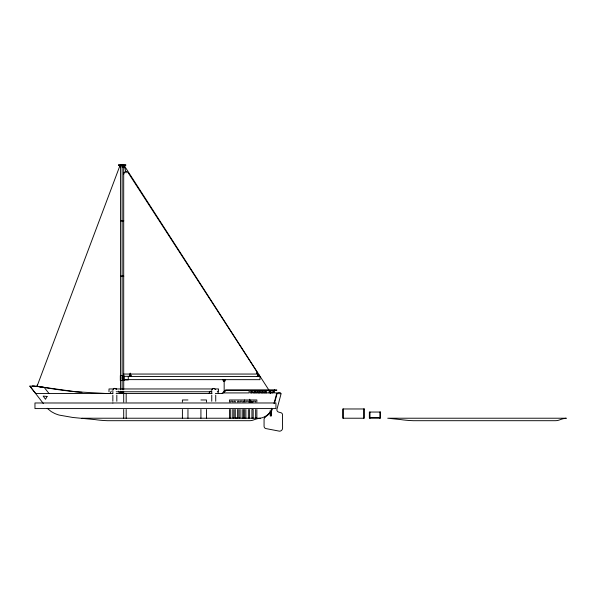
<?xml version="1.0" encoding="UTF-8"?>
<svg xmlns="http://www.w3.org/2000/svg" width="596" height="596" viewBox="0 0 596 596"><rect width="100%" height="100%" fill="white"/><g stroke="black" fill="none" stroke-linecap="round" stroke-linejoin="round"><path stroke-width="0.89" d="M182.406 409.489L182.406 418.221M206.477 409.489L206.477 418.221M251.937 402.494L251.937 401.205L249.59 401.205L249.59 402.024M252.399 402.024L249.717 402.024L249.724 399.268M249.754 402.024L249.761 400.013L249.754 402.024L250.551 401.205M123.752 173.615L123.7 174.106L123.894 173.145A2.466 2.466 0 0 1 125.741 171.678L126.717 171.7A3.576 3.576 0 0 1 128.401 173.078L257.412 372.589A0.946 0.946 0 0 1 256.623 374.05L123.7 374.05M274.532 402.963L277.125 393.524A1.415 1.415 0 0 1 278.474 392.541L279.509 392.541A1.46 1.46 0 0 1 280.917 394.403L276.969 409.199A2.324 2.324 0 0 0 278.585 412.082L280.843 412.708A2.101 2.101 0 0 1 282.497 414.704L282.586 428.099A3.084 3.084 0 0 1 279.502 431.184L266.531 428.695A2.466 2.466 0 0 1 264.065 426.229L264.073 418.839L265.213 416.962M273.981 403.455L276.715 393.539L276.715 392.92L274.51 392.92L274.547 389.836M37.317 385.552L119.848 165.911M211.99 389.464L213.733 388.376L215.536 389.538M120.757 393.539L121.241 392.377A0.924 0.924 0 0 1 123.029 392.377L123.514 393.539L126.173 393.539L126.173 402.024M128.848 376.545L130.226 374.69L131.604 376.545M225.541 379.674L225.057 380.844A0.924 0.924 0 0 1 223.269 380.844L222.785 379.674M256.973 376.545L258.351 374.69L258.351 376.545M123.953 379.674L123.052 378.11L123.953 375.644L120.325 375.644L120.325 380.576L123.953 380.576L123.894 379.622M256.34 372.977C257.286 375.1 255.528 370.019 258.351 375.614M111.288 391.155L109.902 393.539L101.484 393.539M208.809 393.539L210.194 391.155M270.45 411.598C268.096 415.181 264.11 417.751 259.796 418.288A22.618 22.618 0 0 0 253.881 419.83A11.399 11.399 0 0 1 249.53 420.694L107.489 420.694A118.127 118.127 0 0 1 94.883 419.584L72.876 417.483L59.198 415.092A44.178 44.178 0 0 1 54.698 413.475L51.256 411.598L47.218 408.305M271.478 410.793L271.724 410.413A19.646 19.646 0 0 0 272.372 409.251M271.001 411.531L269.325 413.602L270.241 413.661M124.206 165.688L124.639 166.128M212.027 389.367L212.34 388.957L116.823 388.957M119.692 166.172L120.005 165.643M123.7 167.327L125.838 164.816L118.433 164.816L120.571 167.327M123.402 376.538L122.135 377.201M123.648 376.352L128.274 376.292L128.274 379.928L123.953 379.928L122.135 378.11L123.953 376.292M221.854 393.539L225.802 389.836L276.715 389.836L276.715 390.454L274.51 390.454M113.501 388.905C114.216 387.191 117.449 390.052 116.153 388.89M112.853 402.978L275.933 402.978L275.933 408.58L34.963 408.58L34.963 402.978L112.92 403.023M265.056 417.066L265.22 416.977A19.646 19.646 0 0 0 270.197 412.596L271.478 412.603L270.241 412.596M212.928 388.57L213.74 388.376M130.144 373.133C129.585 375.495 131.381 370.235 130.226 376.545M126.076 172.81L124.422 165.911L270.539 392.615M269.325 413.602L270.241 413.587M270.86 411.709L271.597 411.709L270.86 411.709L270.86 415.896M118.433 165.189L125.838 165.189M120.571 220.55L123.7 220.55M121.517 220.736L122.754 220.736M120.571 220.922L123.7 220.922M120.571 276.09L123.7 276.09M121.517 276.276L122.754 276.276M120.571 276.462L123.7 276.462M128.274 376.545L259.975 376.545L259.975 379.674L123.648 379.622M112.853 388.957L109.001 388.957L109.001 391.758M215.73 388.957L218.531 388.957L218.531 391.758M252.853 390.454L254.581 390.454L254.581 392.92L252.853 392.92M258.113 390.454L260.109 390.454L260.109 392.92L258.113 392.92M260.735 390.454L262.858 390.454L262.858 392.92L260.735 392.92M263.35 390.454L265.6 390.454L265.6 392.92L263.35 392.92M265.943 390.454L269.839 390.454L269.839 392.92L265.943 392.92M270.152 390.454L273.497 390.454L273.497 392.92L270.152 392.92M116.242 391.758L211.416 391.758M212.109 393.539L116.108 393.539M120.906 393.539L120.571 391.684M113.069 393.539L35.73 393.539L29.8 386.133L32.914 386.163A69.881 67.095 -90 0 1 35.171 386.275L35.209 386.282A70.581 67.773 -90 0 1 39.031 386.655L75.863 391.773L106.408 393.516M215.38 393.539L223.016 393.539M276.715 393.539L280.947 393.733M187.956 399.968L182.406 399.968L182.406 402.024M200.919 399.968L206.477 399.968L206.477 402.024M244.651 401.205L243.414 401.205L243.414 402.024M252.324 409.489L251.937 409.489L251.937 418.161L253.166 418.064L253.166 409.489M270.122 411.948L271.597 411.948M369.364 417.483L380.471 417.483M81.868 418.221L260.348 418.221M32.489 386.148L35.171 386.275M115.363 388.443L114.343 388.436L116.25 388.964M49.051 393.539L44.201 387.415L36.736 386.402A65.173 65.173 0 0 0 32.147 386.141M39.142 386.67L44.201 387.415M122.135 379.019L123.402 379.682M214.888 388.756L215.402 389.285M29.904 386.133L43.299 403.47M217.294 391.155L218.68 393.539M118.388 391.155L119.774 393.539M123.759 379.466L123.7 389.836M259.729 376.545L259.245 375.376A0.924 0.924 0 0 0 257.457 375.376M379.853 412.052L379.853 418.221M369.982 412.052L369.982 418.221M363.687 408.968L363.687 418.221M343.318 408.968L343.318 418.221M272.789 390.454L272.789 392.92M271.575 408.312L271.575 411.948M271.456 408.312L271.456 415.896L270.241 415.896L270.264 410.13M270.852 390.454L270.852 392.92M270.726 393.04L270.726 391.684L270.353 393.04M270.539 391.997L270.539 393.226M269.139 390.454L269.139 392.92M266.643 390.454L266.643 392.92M264.989 390.454L264.989 392.92M263.961 390.454L263.961 392.92M262.344 390.454L262.344 392.92M261.249 390.454L261.249 392.92M259.692 390.454L259.692 392.92M258.53 390.454L258.53 392.92M257.04 390.454L257.04 392.92M256.869 402.024L256.869 399.968L252.294 399.968L229.467 399.968L229.467 402.024M256.869 409.489L256.869 417.617L255.639 417.789L255.639 409.489M255.788 390.454L255.788 392.92M255.639 402.024L255.639 401.205L253.166 401.205L253.166 402.024M254.395 390.454L254.395 392.92M253.039 390.454L253.039 392.92M251.75 390.454L251.75 392.92M249.59 409.489L249.59 418.221M248.353 402.024L248.353 401.205L245.887 401.205L245.887 402.024M248.353 409.489L248.353 418.221M245.887 409.489L245.887 418.221M244.651 399.968L244.651 402.024M244.651 409.489L244.651 418.221M243.414 409.489L243.414 418.221M242.185 402.024L242.185 401.205L240.084 401.205L240.084 402.024M242.185 409.489L242.185 418.221M240.084 409.489L240.084 417.93L238.847 417.93L238.847 409.489M238.847 402.024L238.847 401.205L237.618 401.205L237.618 402.024M237.618 409.489L237.618 417.93L235.271 417.93L235.271 409.489M235.271 402.024L235.271 401.205L234.034 401.205L234.034 402.024M234.034 409.489L234.034 417.93L232.805 417.93L232.805 409.489M232.805 402.024L232.805 401.205L230.704 401.205L230.704 402.024M230.704 409.489L230.704 418.221M229.467 409.489L229.467 418.221M224.163 379.674L224.163 392.615M215.73 395.141L215.73 401.257M211.759 390.447L211.759 392.846M211.759 395.141L211.759 401.257M200.919 409.489L200.919 418.221M187.956 409.489L187.956 418.221M126.173 409.489L126.173 418.221M124.318 376.292L124.318 379.928M123.7 164.816L123.7 376.851M123.7 391.684L123.7 402.024M123.7 409.489L123.7 418.221M122.322 165.189L122.322 167.327L121.949 165.189M122.135 164.816L122.135 389.829M122.135 391.684L122.135 393.226M120.571 164.816L120.571 389.836M116.823 395.141L116.823 401.257M112.853 390.447L112.853 392.846M112.853 395.141L112.853 401.257M37.317 384.934L37.317 386.171M81.957 392.317A389.292 389.292 0 0 1 45.572 387.646M129.332 375.376A0.924 0.924 0 0 1 131.12 375.376M121.547 392.436C122.232 394.813 123.424 390.827 121.547 392.436M129.637 375.443C130.323 377.819 131.515 373.834 129.637 375.443M223.575 380.427C224.26 382.803 225.452 378.818 223.575 380.427M257.755 375.443C258.448 377.819 259.64 373.834 257.755 375.443M113.121 389.367L114.328 388.443L113.128 389.352M47.069 396.429L45.505 399.268L43.165 396.117L47.069 396.429M226.048 390.454L223.418 392.92L249.106 392.92L249.106 390.454L226.048 390.454M566.193 418.221L565.649 418.288A22.618 22.618 0 0 0 559.733 419.83A11.399 11.399 0 0 1 555.383 420.694L413.341 420.694A118.127 118.127 0 0 1 400.736 419.584L387.72 418.221L566.193 418.221M37.503 384.629L37.131 386.476L37.503 384.629M251.817 390.454L250.275 390.454L250.275 392.92L251.817 392.92L251.817 390.454M257.345 390.454L255.483 390.454L255.483 392.92L257.345 392.92L257.345 390.454M364.298 408.968L342.7 408.968L342.7 418.221L364.298 418.221L364.298 408.968M380.471 412.052L369.364 412.052L369.364 418.221L380.471 418.221L380.471 412.052"/></g></svg>
